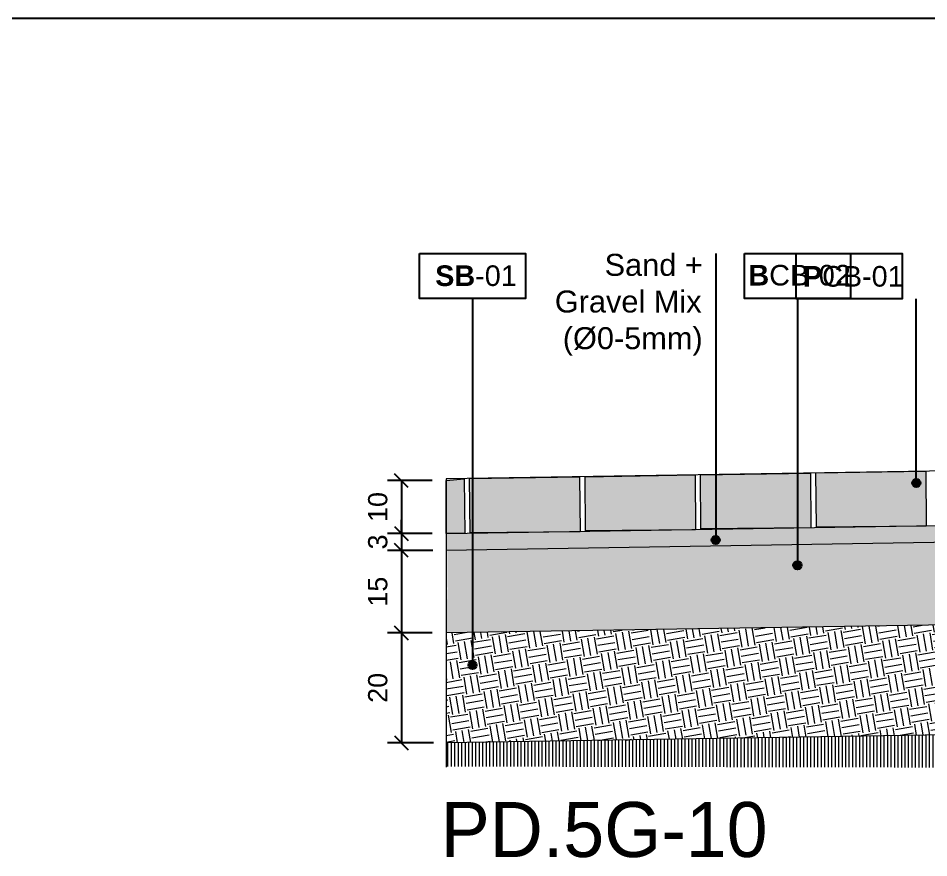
# Model space of a CAD drawing. Header units: metres. Extents: x -325 to 301, y -147 to 149.
# Drawn here: x 66.479 to 68.136, y 61.93 to 63.457 of the extents above; entities that cross this region are included whole.
import ezdxf

# ---------------------------------------------------------------- set-up
doc = ezdxf.new("R2010")
doc.units = ezdxf.units.M
doc.layers.get('Defpoints').update_dxf_attribs({"lineweight": 13})
doc.layers.add('-aux', color=50, linetype='Continuous', plot=False)
doc.layers.add('0-TX-1_25', color=7, linetype='Continuous', true_color=0x3f4f7f)
doc.layers.add('EIT_3 TR sorra', color=7, linetype='Continuous', true_color=0xd8ceb0)
doc.layers.add('03-TR-Paviment_07_Precast Concrete Blocks', color=7, linetype='Continuous', lineweight=5, true_color=0xe7ddd0)
doc.layers.add('3-TR tot_u', color=7, linetype='Continuous', lineweight=5, true_color=0x787878)
for name, color, linetype, lineweight in [('1-CM', 7, 'Continuous', 0), ('2-L-secció', 1, 'Continuous', 0), ('3-TR Seleccionat', 44, 'Continuous', 0), ('3-TR Tot-u', 37, 'Continuous', 0)]:
    doc.layers.add(name, color=color, linetype=linetype, lineweight=lineweight)
doc.layers.add('A-KEYPLAN_HATCH', color=7, linetype='Continuous')
doc.layers.add('A_TEXT_2', color=7, linetype='Continuous')
doc.styles.get("Standard").update_dxf_attribs({"font": 'arial.ttf'})
doc.styles.add('x-llegenda materials$0$ENGRAVERS', font='TT0586M.TTF')
doc.dimstyles.new('ISO-25', dxfattribs={"dimtxt": 0.1, "dimasz": 0.1, "dimexe": 0.1, "dimexo": 0.1, "dimgap": 0.1, "dimtad": 1, "dimdec": 0, "dimlfac": 100, "dimzin": 9, "dimtxsty": 'Standard', "dimblk": 'OBLIQUE', "dimcen": 0.1, "dimadec": 0, "dimazin": 0, "dimtfac": 1, "dimtdec": 0, "dimtmove": 0, "dimatfit": 3, "dimldrblk": 'OBLIQUE', "dimfxl": 1, "dimarcsym": 0})

# ---------------------------------------------------------------- blocks, each defined once
blk = doc.blocks.new('hatch keyplan 2')
at = {"layer": 'A-KEYPLAN_HATCH'}
blk.add_lwpolyline([(0, 0.00548), (0.01287, 0.00548), (0.01287, 0), (0, 0)], close=True, dxfattribs=at)
blk = doc.blocks.new('hatch keyplan')
at = {"layer": 'A-KEYPLAN_HATCH'}
blk.add_blockref('hatch keyplan 2', (1.43058, 0.85215), dxfattribs=at)
blk = doc.blocks.new('PCB02')
at = {"layer": 'A-KEYPLAN_HATCH'}
blk.add_blockref('hatch keyplan', (-1.42958, -0.85215), dxfattribs=at)
at = {"layer": 'A_TEXT_2', "insert": (0.0002, 0.00398), "char_height": 0.0025, "attachment_point": 1}
blk.add_mtext_dynamic_manual_height_columns('\\pi0.00161;{\\fArial|b1|i0|c0|p34;P}CB-01', width=0.0145619, gutter_width=0.015, heights=[0], dxfattribs=at)
blk = doc.blocks.new('SB-01')
at = {"layer": 'A-KEYPLAN_HATCH'}
blk.add_blockref('hatch keyplan', (-1.43058, -0.85215), dxfattribs=at)
at = {"layer": 'A_TEXT_2', "insert": (-0.0008, 0.00403), "char_height": 0.0025, "attachment_point": 1}
blk.add_mtext_dynamic_manual_height_columns('\\pi0.00271;{\\fArial|b1|i0|c0|p34;SB}-01', width=0.0145619, gutter_width=0.015, heights=[0], dxfattribs=at)
blk = doc.blocks.new('_Oblique')
at = {"color": 0, "lineweight": -2}
blk.add_line((-0.5, -0.5), (0.5, 0.5), dxfattribs=at)
blk = doc.blocks.new('*D1330')
at = {"layer": '0-TX-1_25', "color": 0, "lineweight": -2, "transparency": 16777216}
for p, q in [((67.2326, 62.6158), (67.1513, 62.6158)), ((67.1763, 62.6158), (67.1763, 62.5195)), ((67.2319, 62.5195), (67.1513, 62.5195))]:
    blk.add_line(p, q, dxfattribs=at)
at = {"layer": 'Defpoints', "color": 0, "transparency": 16777216}
for p in [(67.2576, 62.6158, 0), (67.1763, 62.5195), (67.2569, 62.5195, 0.0017)]:
    blk.add_point(p, dxfattribs=at)
at = {"layer": '0-TX-1_25', "color": 0, "lineweight": -2, "transparency": 16777216, "xscale": 0.025, "yscale": 0.025, "zscale": 0.025}
for p, rotation in [((67.1763, 62.6158), 90), ((67.1763, 62.5195), 270)]:
    blk.add_blockref('_Oblique', p, dxfattribs=dict(at, rotation=rotation))
at = {"layer": '0-TX-1_25', "color": 0, "transparency": 16777216, "insert": (67.1335, 62.5677), "char_height": 0.035, "attachment_point": 5, "rotation": 90}
blk.add_mtext('10', dxfattribs=at)
blk = doc.blocks.new('*D1331')
at = {"layer": '0-TX-1_25', "color": 0, "lineweight": -2, "transparency": 16777216}
for p, q in [((67.1763, 62.5195), (67.1763, 62.5445)), ((67.2326, 62.5195), (67.1513, 62.5195)), ((67.1763, 62.5195), (67.1763, 62.4887)), ((67.2326, 62.4887), (67.1513, 62.4887)), ((67.1763, 62.4887), (67.1763, 62.4637))]:
    blk.add_line(p, q, dxfattribs=at)
at = {"layer": 'Defpoints', "color": 0, "transparency": 16777216}
for p in [(67.2576, 62.5195, 0), (67.1763, 62.4887), (67.2576, 62.4887, 0)]:
    blk.add_point(p, dxfattribs=at)
at = {"layer": '0-TX-1_25', "color": 0, "lineweight": -2, "transparency": 16777216, "xscale": 0.025, "yscale": 0.025, "zscale": 0.025}
for p, rotation in [((67.1763, 62.5195), 270), ((67.1763, 62.4887), 90)]:
    blk.add_blockref('_Oblique', p, dxfattribs=dict(at, rotation=rotation))
at = {"layer": '0-TX-1_25', "color": 0, "transparency": 16777216, "insert": (67.1335, 62.5041), "char_height": 0.035, "attachment_point": 5, "rotation": 90}
blk.add_mtext('3', dxfattribs=at)
blk = doc.blocks.new('*D1333')
at = {"layer": '0-TX-1_25', "color": 0, "lineweight": -2, "transparency": 16777216}
for p, q in [((67.2335, 62.4887), (67.1513, 62.4887)), ((67.1763, 62.4887), (67.1763, 62.3387)), ((67.2326, 62.3387), (67.1513, 62.3387))]:
    blk.add_line(p, q, dxfattribs=at)
at = {"layer": 'Defpoints', "color": 0, "transparency": 16777216}
for p in [(67.2585, 62.4887, 0.0017), (67.1763, 62.3387), (67.2576, 62.3387, 0)]:
    blk.add_point(p, dxfattribs=at)
at = {"layer": '0-TX-1_25', "color": 0, "lineweight": -2, "transparency": 16777216, "xscale": 0.025, "yscale": 0.025, "zscale": 0.025}
for p, rotation in [((67.1763, 62.4887), 90), ((67.1763, 62.3387), 270)]:
    blk.add_blockref('_Oblique', p, dxfattribs=dict(at, rotation=rotation))
at = {"layer": '0-TX-1_25', "color": 0, "transparency": 16777216, "insert": (67.1335, 62.4137), "char_height": 0.035, "attachment_point": 5, "rotation": 90}
blk.add_mtext('15', dxfattribs=at)
blk = doc.blocks.new('*D1334')
at = {"layer": '0-TX-1_25', "color": 0, "lineweight": -2, "transparency": 16777216}
for p, q in [((67.2326, 62.3387), (67.1513, 62.3387)), ((67.1763, 62.3387), (67.1763, 62.1387)), ((67.235, 62.1387), (67.1513, 62.1387))]:
    blk.add_line(p, q, dxfattribs=at)
at = {"layer": 'Defpoints', "color": 0, "transparency": 16777216}
for p in [(67.2576, 62.3387, 0), (67.1763, 62.1387), (67.26, 62.1387, 0.0017)]:
    blk.add_point(p, dxfattribs=at)
at = {"layer": '0-TX-1_25', "color": 0, "lineweight": -2, "transparency": 16777216, "xscale": 0.025, "yscale": 0.025, "zscale": 0.025}
for p, rotation in [((67.1763, 62.3387), 90), ((67.1763, 62.1387), 270)]:
    blk.add_blockref('_Oblique', p, dxfattribs=dict(at, rotation=rotation))
at = {"layer": '0-TX-1_25', "color": 0, "transparency": 16777216, "insert": (67.1335, 62.2387), "char_height": 0.035, "attachment_point": 5, "rotation": 90}
blk.add_mtext('20', dxfattribs=at)
blk = doc.blocks.new('POINT')
at = {"layer": '0-TX-1_25'}
h = blk.add_hatch(dxfattribs=at)
h.set_pattern_fill('ANGLE', color=256)
h.set_pattern_definition([(0, (-83.747, -12.726), (0, 6.985), [5.08, -1.905]), (90, (-83.747, -12.726), (-6.985, 4e-16), [5.08, -1.905])])
edge = h.paths.add_edge_path()
edge.add_arc((0, 0), 0.0075, 0, 360)
h = blk.add_hatch(color=256, dxfattribs=at)
h.dxf.hatch_style = 1
edge = h.paths.add_edge_path()
edge.add_arc((0, 0), 0.0075, 0, 360)
blk.add_circle((0, 0), 0.0075, dxfattribs=at)
blk = doc.blocks.new('B-CB02')
at = {"layer": 'A-KEYPLAN_HATCH'}
blk.add_blockref('hatch keyplan', (-1.43058, -0.85215), dxfattribs=at)
at = {"layer": 'A_TEXT_2', "insert": (-0.0008, 0.00409), "char_height": 0.0025, "attachment_point": 1}
blk.add_mtext_dynamic_manual_height_columns('\\pi0.00129;{\\fArial|b1|i0|c0|p34;B}CB-02', width=0.0145619, gutter_width=0.015, heights=[0], dxfattribs=at)

msp = doc.modelspace()

# ---------------------------------------------------------------- hatches: boundary and pattern name
at = {"layer": '03-TR-Paviment_07_Precast Concrete Blocks'}
h = msp.add_hatch(color=256, dxfattribs=at)
h.dxf.hatch_style = 1
h.paths.add_polyline_path([(67.7206, 62.6262), (67.7215, 62.5277), (67.9215, 62.5296), (67.9205, 62.6296)])
h = msp.add_hatch(color=256, dxfattribs=at)
h.dxf.hatch_style = 1
h.paths.add_polyline_path([(67.9305, 62.6296), (67.9315, 62.5311), (68.1314, 62.533), (68.1305, 62.633)])
h = msp.add_hatch(color=256, dxfattribs=at)
h.dxf.hatch_style = 1
h.paths.add_polyline_path([(67.2576, 62.6187), (67.2576, 62.5195), (67.2916, 62.5192), (67.2906, 62.6192)])
h = msp.add_hatch(color=256, dxfattribs=at)
h.dxf.hatch_style = 1
h.paths.add_polyline_path([(67.3006, 62.6193), (67.3016, 62.5208), (67.5015, 62.5227), (67.5006, 62.6227)])
h = msp.add_hatch(color=256, dxfattribs=at)
h.dxf.hatch_style = 1
h.paths.add_polyline_path([(67.5106, 62.6228), (67.5115, 62.5243), (67.7115, 62.5262), (67.7106, 62.6262)])
at = {"layer": '3-TR Seleccionat'}
h = msp.add_hatch(dxfattribs=at)
h.set_pattern_fill('ANSI31', color=256, scale=0.002, angle=45, style=0)
h.set_pattern_definition([(90, (67.083336, 69.0470547), (-0.00635, -6e-11), [])])
h.paths.add_polyline_path([(67.2576, 62.1386), (68.47, 62.1581), (68.4949, 62.2645), (68.5066, 62.3144), (68.8186, 62.3173), (70.2576, 62.3301), (70.2576, 62.0898), (67.2591, 62.0958)])
at = {"layer": '3-TR Tot-u'}
h = msp.add_hatch(dxfattribs=at)
h.set_pattern_fill('EARTH', color=256, scale=0.005, angle=-80.3021, style=0)
h.set_pattern_definition([(279.698, (67.149364, 62.137663), (0.0366447, -0.0259479), [0.03175, -0.03175]), (279.698, (67.1611, 62.13967), (0.0366447, -0.0259479), [0.03175, -0.03175]), (279.698, (67.172836, 62.141674), (0.0366447, -0.0259479), [0.03175, -0.03175]), (9.698, (67.177417, 62.13843), (0.0259479, 0.0366447), [0.03175, -0.03175]), (9.698, (67.179422, 62.126695), (0.0259479, 0.0366447), [0.03175, -0.03175]), (9.698, (67.181428, 62.11496), (0.0259479, 0.0366447), [0.03175, -0.03175])])
h.paths.add_polyline_path([(68.47, 62.1581), (68.517, 62.3589), (67.2576, 62.3387), (67.2576, 62.1386), (67.3133, 62.1395)])
at = {"layer": '3-TR tot_u'}
h = msp.add_hatch(dxfattribs=at)
h.set_pattern_fill('AR-CONC', color=256, scale=0.0002, angle=90.2664)
h.set_pattern_definition([(140.2664143104, (269968.059634, -738358.707124), (0.0030183585511, 0.0364513625844), [0.00381, -0.04191]), (85.2664143104, (269968.059634, -738358.707124), (-0.0381781810675, -0.0072262829332), [0.003048, -0.033528116834]), (190.7178590104, (269968.059886, -738358.704086), (-0.0351598209585, 0.0292250795622), [0.00323800176, -0.03561804892]), (136.4506143104, (269968.049474, -738358.70717), (0.0081562825582, 0.0542543196878), [0.005715, -0.062865]), (186.9019719204, (269968.050154, -738358.70265), (-0.049705465848, 0.047250217616), [0.004857004628, -0.053427121632]), (81.45056548, (269968.049474, -738358.70717), (-0.0497054658455, 0.0472502176188), [0.004571993414, -0.050291946384]), (111.2664143104, (269968.05199, -738358.70208), (0.0203118235131, 0.0304176527954), [0.00381, -0.04191]), (56.2664143104, (269968.05199, -738358.70208), (-0.0368946682902, 0.0121889849718), [0.003048, -0.033528]), (161.7178593104, (269968.053683, -738358.699544), (-0.016582844967, 0.0426066376987), [0.00323800176, -0.03561798752]), (127.7664143104, (269968.059634, -738358.707124), (-0.0169136972324, 0.00053908133522), [0, -0.0331216, 0, -0.034036, 0, -0.033655]), (97.7664143104, (269968.059634, -738358.707124), (-0.02009803784808, 0.0132706243038), [0, -0.0194056, 0, -0.0323596, 0, -0.012827]), (57.7664143104, (269968.059687, -738358.718452), (0.00101964285024, 0.02712315336895), [0, -0.0127, 0, -0.039624, 0, -0.052578]), (47.7664143104, (269968.05971, -738358.723532), (-0.0052229971542, 0.0296018704426), [0, -0.01651, 0, -0.0263144, 0, -0.037338])])
h.paths.add_polyline_path([(68.517, 62.3589), (68.5523, 62.5095), (67.2597, 62.4882), (67.2603, 62.4182), (67.2603, 62.4182), (67.2576, 62.3387), (67.3168, 62.3396)])
at = {"layer": 'EIT_3 TR sorra'}
h = msp.add_hatch(dxfattribs=at)
h.set_pattern_fill('ANSI36', color=256, scale=0.001075, angle=-0.585307, style=0, double=1)
h.paths.add_polyline_path([(67.2576, 62.5195), (67.2597, 62.4887), (68.5523, 62.5095), (68.5593, 62.5397)])

# ---------------------------------------------------------------- linework, layer by layer
at = {"layer": '-aux'}
msp.add_lwpolyline([(12.2345, 63.4567), (142.2345, 63.4567)], dxfattribs=at)
at = {"layer": '0-TX-1_25', "elevation": 0.0017}
for points in [[(67.7483, 63.0289), (67.7483, 62.5076)], [(67.897, 62.9467), (67.897, 62.4618)], [(68.1133, 62.6114), (68.1133, 62.9464)]]:
    msp.add_lwpolyline(points, dxfattribs=at)
at = {"layer": '0-TX-1_25'}
msp.add_lwpolyline([(67.3058, 62.9467), (67.3058, 62.28)], dxfattribs=at)
at = {"layer": '1-CM', "elevation": 0.0017}
for points in [[(68.5576, 62.6398), (67.2576, 62.6187)], [(68.5593, 62.5398), (67.2592, 62.5187)], [(68.5523, 62.5095), (67.2576, 62.4887)], [(68.517, 62.3589), (67.2576, 62.3387)], [(68.47, 62.1581), (67.2576, 62.1386)]]:
    msp.add_lwpolyline(points, dxfattribs=at)
for points in [[(67.9215, 62.5296), (67.7215, 62.5277), (67.7206, 62.6262), (67.9205, 62.6295)], [(68.1314, 62.533), (67.9315, 62.5311), (67.9305, 62.6296), (68.1305, 62.6329)], [(67.2916, 62.5192), (67.2576, 62.5195), (67.2576, 62.6158), (67.2906, 62.6192)], [(67.5015, 62.5227), (67.3016, 62.5208), (67.3006, 62.6193), (67.5006, 62.6226)], [(67.7115, 62.5262), (67.5115, 62.5243), (67.5106, 62.6228), (67.7106, 62.6261)]]:
    msp.add_lwpolyline(points, close=True, dxfattribs=at)
at = {"layer": '2-L-secció'}
msp.add_line((67.2576, 62.6187, 0), (67.2576, 62.0947, 0), dxfattribs=at)

# ---------------------------------------------------------------- block references
at = {"layer": '0-TX-1_25', "xscale": 15, "yscale": 15, "zscale": 15}
for name, p in [('SB-01', (67.2092, 62.9467)), ('B-CB02', (67.8004, 62.9467, 0.0017))]:
    msp.add_blockref(name, p, dxfattribs=at)
at = {"layer": '0-TX-1_25'}
for p in [(68.1133, 62.6114, 0.0017), (67.7483, 62.5076, 0.0017), (67.897, 62.4618, 0.0017), (67.3058, 62.28)]:
    msp.add_blockref('POINT', p, dxfattribs=at)
at = {"layer": 'A-KEYPLAN_HATCH', "xscale": 14.99999999999007, "yscale": 14.99999999999007, "zscale": 14.99999999999007}
msp.add_blockref('PCB02', (67.8797, 62.9463, 0.0017), dxfattribs=at)

# ---------------------------------------------------------------- texts
at = {"layer": '-aux', "insert": (67.248, 62.0311), "char_height": 0.1, "width": 19.210099, "attachment_point": 1, "style": 'x-llegenda materials$0$ENGRAVERS'}
msp.add_mtext('PD.5G-10', dxfattribs=at)
at = {"layer": '0-TX-1_25', "insert": (67.4011, 63.0281, 0.0035), "char_height": 0.04, "attachment_point": 1}
msp.add_mtext_dynamic_manual_height_columns('\\pi0.14502;Sand + \\P\\pi0.05444;Gravel Mix  \\P\\pi0.06893;(Ø0-5mm)', width=0.318067, gutter_width=0.3375, heights=[0], dxfattribs=at)

# ---------------------------------------------------------------- dimensions: what is measured, and where the dimension line sits
at = {"layer": '0-TX-1_25'}
for base, p1, p2, picture, middle in [((67.1763, 62.5195), (67.2576, 62.6158, 0), (67.2569, 62.5195, 0.0017), '*D1330', (67.1763, 62.5677)), ((67.1763, 62.4887), (67.2576, 62.5195, 0), (67.2576, 62.4887, 0), '*D1331', (67.1763, 62.5041))]:
    dim = msp.add_linear_dim(base=base, p1=p1, p2=p2, angle=90, dimstyle='ISO-25', override={"dimtxt": 0.035, "dimasz": 0.025, "dimexe": 0.025, "dimexo": 0.025, "dimgap": 0.025, "dimblk1": 'Oblique', "dimblk2": 'Oblique', "dimsah": 1, "dimfxl": 0.1, "dimfxlon": 1, "dimarcsym": 1}, dxfattribs=at)
    dim.commit()
    dim.dimension.update_dxf_attribs({"geometry": picture, "text_midpoint": middle, "dimtype": 160})
for base, p1, p2, picture, middle in [((67.1763, 62.3387), (67.2585, 62.4887, 0.0017), (67.2576, 62.3387, 0), '*D1333', (67.1335, 62.4137)), ((67.1763, 62.1387), (67.2576, 62.3387, 0), (67.26, 62.1387, 0.0017), '*D1334', (67.1335, 62.2387))]:
    dim = msp.add_linear_dim(base=base, p1=p1, p2=p2, angle=90, dimstyle='ISO-25', override={"dimtxt": 0.035, "dimasz": 0.025, "dimexe": 0.025, "dimexo": 0.025, "dimgap": 0.025, "dimblk1": 'Oblique', "dimblk2": 'Oblique', "dimsah": 1, "dimfxl": 0.1, "dimfxlon": 1, "dimarcsym": 1}, dxfattribs=at)
    dim.commit()
    dim.dimension.update_dxf_attribs({"geometry": picture, "text_midpoint": middle})

doc.saveas('drawing.dxf')
